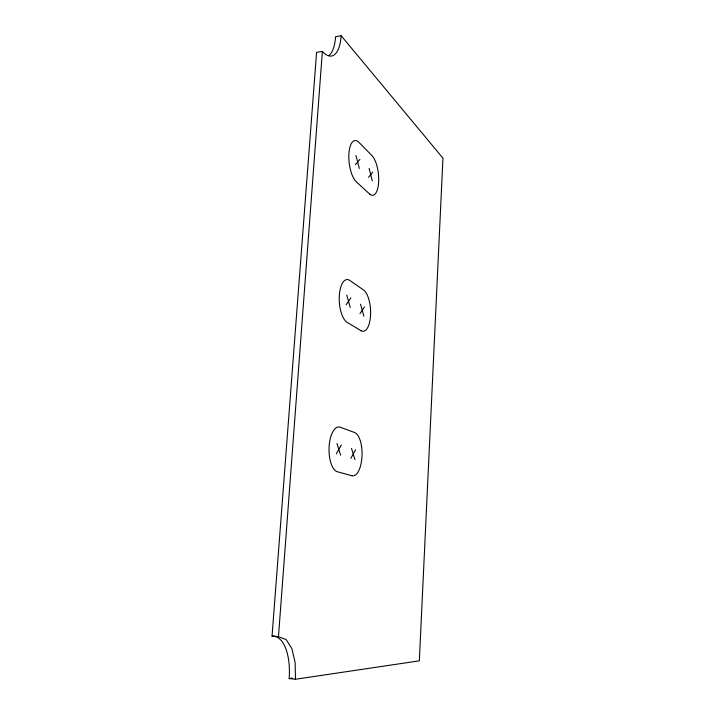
<?xml version="1.0" encoding="UTF-8"?>
<svg xmlns="http://www.w3.org/2000/svg" width="715" height="715" viewBox="0 0 715 715"><rect width="100%" height="100%" fill="white"/><g stroke="black" fill="none" stroke-linecap="round" stroke-linejoin="round"><path stroke-width="1.07" d="M272.049 636.082L316.584 52.374L322.376 51.391A40.782 15.596 79.9 0 0 341.18 35.75L442.951 158.176L419.339 660.839L295.447 679.25L289.173 678.58A46.386 20.994 -82.3 0 0 272.049 636.082L278.466 636.654L286.089 639.541L291.899 648.648L295.152 662.537L295.447 679.25M278.466 636.654L322.376 51.391M350.859 458.378L355.587 449.735M336.273 453.819L341.323 444.962M359.967 313.679L364.462 306.824M346.105 304.822L350.886 297.86M368.547 177.302L372.828 172.047M355.355 164.665L359.904 159.382M341.18 35.75L335.585 36.724A40.684 15.748 79.7 0 1 329.141 55.377M289.173 678.58L292.462 678.097M336.953 443.497L340.653 455.187M351.494 448.359L354.971 459.665M346.748 295.125L350.261 307.486M360.557 304.241L363.881 316.173M355.963 155.521L359.314 168.454M369.11 168.4L372.283 180.877M351.878 475.734L337.346 471.73A22.478 9.581 -89.5 0 1 329.141 446.348A22.478 9.581 -89.5 0 1 340.26 427.204L354.586 432.521A21.808 9.009 -89.5 0 1 361.96 456.948A21.808 9.009 -89.5 0 1 351.878 475.734M360.95 330.67L347.132 322.349A21.772 9.018 86.5 0 1 339.33 295.465A21.772 9.018 86.5 0 1 349.876 280.486L363.497 289.959A21.11 8.5 86.8 0 1 370.531 315.717A21.11 8.5 86.8 0 1 360.95 330.67M369.494 193.944L356.347 181.816A21.521 8.348 83.3 0 1 348.911 153.645A21.521 8.348 83.3 0 1 358.93 142.374L371.898 155.539A20.842 7.892 83.8 0 1 378.619 182.423A20.842 7.892 83.8 0 1 369.494 193.944"/></g></svg>
